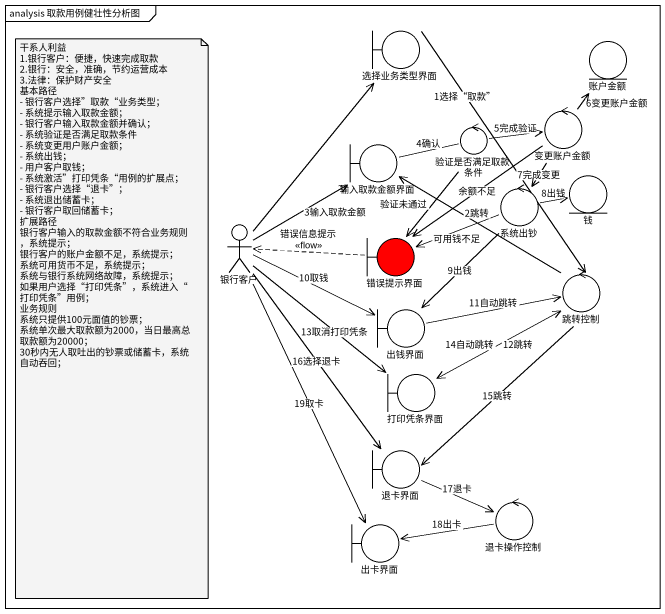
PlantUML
@startuml
mainframe analysis 取款用例健壮性分析图
boundary 选择业务类型界面
entity 账户金额
control 变更账户金额
boundary 输入取款金额界面
control 验证是否满足取款条件
control 系统出钞
entity 钱
actor 银行客户
boundary 错误提示界面 #FF0000
control 跳转控制
boundary 出钱界面
boundary 打印凭条界面
boundary 退卡界面
control 退卡操作控制
boundary 出卡界面
选择业务类型界面 --> 跳转控制 : 1选择“取款”
变更账户金额 -up-> 账户金额 : 6变更账户金额
变更账户金额 --> 系统出钞 : 7完成变更
变更账户金额 --> 错误提示界面 : 余额不足
输入取款金额界面 -right- 验证是否满足取款条件 : 4确认
验证是否满足取款条件 -right-> 变更账户金额 : 5完成验证
验证是否满足取款条件 --> 错误提示界面 : 验证未通过
系统出钞 -right-> 钱 : 8出钱
系统出钞 -left-> 错误提示界面 : 可用钱不足
系统出钞 --> 出钱界面 : 9出钱
银行客户 -up-> 选择业务类型界面
银行客户 -up-> 输入取款金额界面 : 3输入取款金额
银行客户 -right-> 出钱界面 : 10取钱
银行客户 --> 打印凭条界面 : 13取消打印凭条
银行客户 --> 退卡界面 : 16选择退卡
银行客户 --> 出卡界面 : 19取卡
错误提示界面 .left.> 银行客户 : 错误信息提示\n<<flow>>
跳转控制 -up-> 输入取款金额界面 : 2跳转
跳转控制 --> 打印凭条界面 : 12跳转
跳转控制 --> 退卡界面 : 15跳转
出钱界面 -right-> 跳转控制 : 11自动跳转
打印凭条界面 -up-> 跳转控制 : 14自动跳转
退卡界面 -right-> 退卡操作控制 : 17退卡
退卡操作控制 -left-> 出卡界面 : 18出卡
note as N1
  干系人利益
  1.银行客户：便捷，快速完成取款
  2.银行：安全，准确，节约运营成本
  3.法律：保护财产安全
  基本路径
  - 银行客户选择”取款“业务类型；
  - 系统提示输入取款金额；
  - 银行客户输入取款金额并确认；
  - 系统验证是否满足取款条件
  - 系统变更用户账户金额；
  - 系统出钱；
  - 用户客户取钱；
  - 系统激活”打印凭条“用例的扩展点；
  - 银行客户选择“退卡”；
  - 系统退出储蓄卡；
  - 银行客户取回储蓄卡；
  扩展路径
  银行客户输入的取款金额不符合业务规则，系统提示；
  银行客户的账户金额不足，系统提示；
  系统可用货币不足，系统提示；
  系统与银行系统网络故障，系统提示；
  如果用户选择“打印凭条”，系统进入“打印凭条”用例；
  业务规则
  系统只提供100元面值的钞票；
  系统单次最大取款额为2000，当日最高总取款额为20000；
  30秒内无人取吐出的钞票或储蓄卡，系统自动吞回；
end note
@enduml
